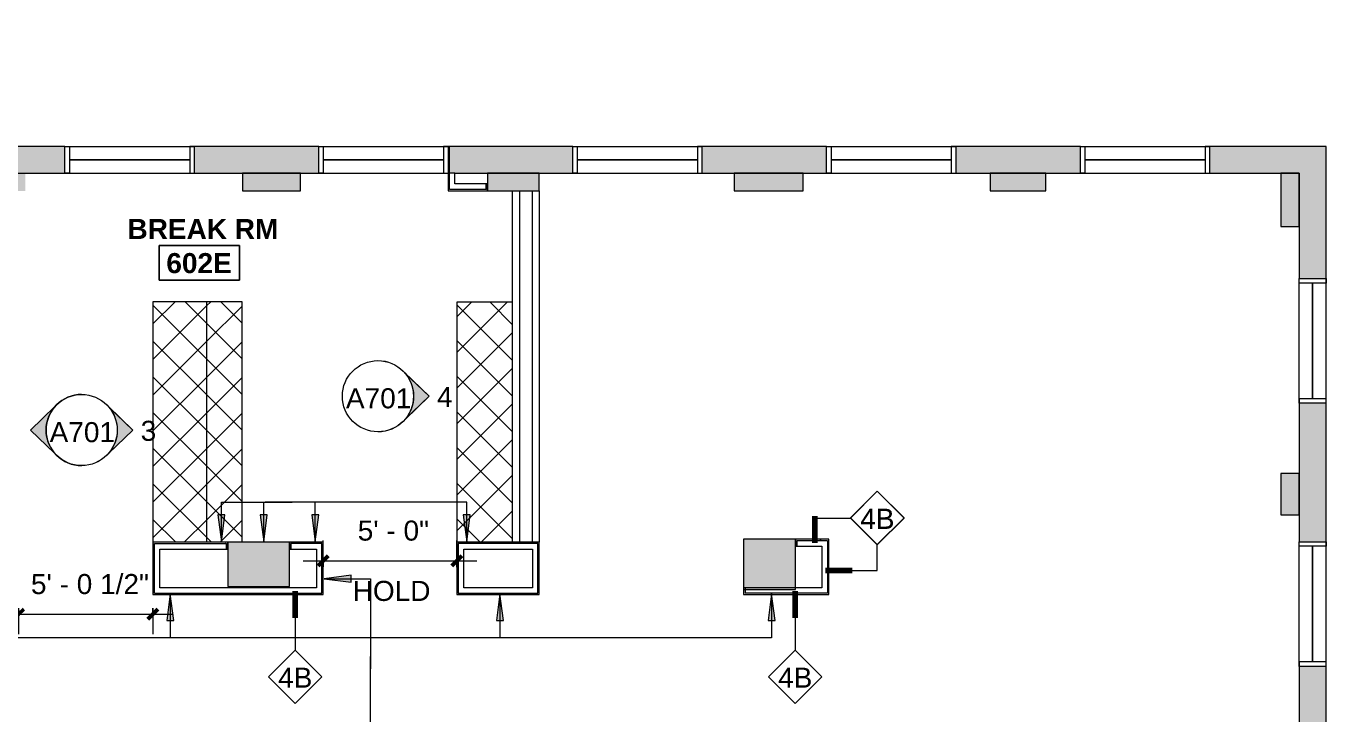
# Model space of a CAD drawing. Header units: inches. Extents: x 920 to 3279, y -557 to 1354.
# Drawn here: x 2695 to 3279, y 461 to 771 of the extents above; entities that cross this region are included whole.
import ezdxf

# ---------------------------------------------------------------- set-up
doc = ezdxf.new("R2010")
doc.units = ezdxf.units.IN
doc.header["$MEASUREMENT"] = 0
for name, color, linetype, lineweight in [('1600 K ST 6th Floor-Clean-REVISED_dwg', 8, 'Continuous', 9), ('A-ANNO-DIMS', 211, 'Continuous', 9), ('A-ANNO-DIMS-96', 211, 'Continuous', 9), ('A-AREA-IDEN', 2, 'Continuous', 9), ('A-COLS', 52, 'Continuous', 13), ('A-Glaz-Exst', 7, 'Continuous', 9), ('A-WALL', 113, 'Continuous', 13), ('A-WALL-IDEN', 211, 'Continuous', 9), ('A-WALL-PATT', 111, 'Continuous', 13), ('G-ANNO-SYMB', 111, 'Continuous', 9), ('G-ANNO-TEXT', 4, 'Continuous', 9), ('I-WALL', 2, 'Continuous', 13), ('Q-CASE', 31, 'Continuous', 9)]:
    doc.layers.add(name, color=color, linetype=linetype, lineweight=lineweight)
doc.styles.add('Arial', font='arial.ttf', dxfattribs={"height": 9})
doc.styles.add('Swis721 Lt BT_2', font='swissl.ttf', dxfattribs={"height": 9})
doc.styles.add('Swis721 Lt BT_B', font='', dxfattribs={"height": 9})
doc.styles.get('Swis721 Lt BT_B').set_extended_font_data('Swis721 Lt BT', bold=True)
doc.dimstyles.new('OTJ_-_3_32__Linear__1_2__Tolerance', dxfattribs={"dimscale": 12, "dimtxt": 9.497835, "dimasz": 0.375, "dimexe": 0.75, "dimexo": 0.5, "dimgap": 0.5, "dimtad": 1, "dimdec": 1, "dimrnd": 0.5, "dimzin": 3, "dimdsep": 46, "dimlunit": 4, "dimtxsty": 'Swis721 Lt BT_2', "dimblk1": 'OBLIQUE', "dimblk2": 'OBLIQUE', "dimsah": 1, "dimcen": 0.09, "dimdle": 0.75, "dimazin": 0, "dimtfac": 1, "dimtdec": 4, "dimtix": 1, "dimtmove": 0, "dimatfit": 3, "dimfxl": 1, "dimtvp": 1, "dimfrac": 2, "dimtolj": 1, "dimtzin": 0, "dimarcsym": 2})
pattern_1 = [(45, (0, 0), (-8.01223, 8.01223), []), (135, (0, 0), (-8.01223, -8.01223), [])]
pattern_2 = [(0, (1742.605, 0), (30.72, 7.68), [1.267, -21.773, 1.267, -21.773, -122.88]), (0, (1742.605, 0), (30.72, 7.68), [-46.08, 1.267, -44.813, 1.267, -21.773, -53.76]), (0, (1742.605, 0), (30.72, 7.68), [-115.2, 1.267, -14.093, 1.267, -37.133]), (120, (1754.125, 3.84), (-22.011075, 22.7643), [1.267, -21.773, 1.267, -21.773, -122.88]), (120, (1754.125, 3.84), (-22.011075, 22.7643), [-46.08, 1.267, -44.813, 1.267, -21.773, -53.76]), (120, (1754.125, 3.84), (-22.011075, 22.7643), [-115.2, 1.267, -14.093, 1.267, -37.133]), (240, (1757.965, 19.2), (-8.708925, -30.4443), [1.267, -21.773, 1.267, -21.773, -122.88]), (240, (1757.965, 19.2), (-8.708925, -30.4443), [-46.08, 1.267, -44.813, 1.267, -21.773, -53.76]), (240, (1757.965, 19.2), (-8.708925, -30.4443), [-115.2, 1.267, -14.093, 1.267, -37.133])]

# ---------------------------------------------------------------- blocks, each defined once
blk = doc.blocks.new('existing columns - existing columns-7228682-Level XX  CONSTRUCTION')
at = {"layer": 'A-COLS', "lineweight": 9}
h = blk.add_hatch(color=7, dxfattribs=at)
h.paths.add_polyline_path([(384.5, 264.85), (384.5, 284.85), (359.5, 284.85), (359.5, 264.85)], flags=0)
h.paths.add_polyline_path([(1273.33, 265.1), (1296.58, 265.1), (1296.58, 284.6), (1273.33, 284.6)], flags=0)
h.paths.add_polyline_path([(614.75, 265.1), (614.75, 284.6), (585.25, 284.6), (585.25, 265.1)], flags=0)
h.paths.add_polyline_path([(162.62, 265.35), (162.62, 284.85), (125.37, 284.85), (125.37, 265.35)], flags=0)
h.paths.add_polyline_path([(816.33, 265.6), (841.58, 265.6), (841.58, 284.1), (816.33, 284.1)], flags=0)
h.paths.add_polyline_path([(1043.14, 265.6), (1070.77, 265.6), (1070.77, 284.1), (1043.14, 284.1), (1043.14, 267.07)], flags=0)
h.paths.add_polyline_path([(1297.94, 517.56), (1297.94, 540.06), (1274.69, 540.06), (1274.69, 517.56)], flags=0)
h.paths.add_polyline_path([(1049.47, 518.87), (1070.77, 518.87), (1070.77, 538.75), (1043.14, 538.75), (1043.14, 518.87)], flags=0)
h.paths.add_polyline_path([(816.33, 520.1), (841.58, 520.1), (841.58, 538.22), (816.33, 538.22)], flags=0)
h.paths.add_polyline_path([(615, 520.1), (615, 539.97), (585, 539.97), (585, 520.1)], flags=0)
h.paths.add_polyline_path([(365.37, 522.37), (396.25, 522.37), (396.25, 540.6), (365.37, 540.6)], flags=0)
h.paths.add_polyline_path([(369, 759.02), (395, 759.02), (395, 770.52), (369, 770.52)], flags=0)
at = {"layer": 'A-COLS', "color": 8, "lineweight": 20}
for p, q in [((1070.77, 538.75), (1043.14, 538.75)), ((1043.14, 538.75), (1043.14, 518.87)), ((1070.77, 518.87), (1070.77, 538.75)), ((1297.94, 540.06), (1274.69, 540.06)), ((1274.69, 540.06), (1274.69, 517.56)), ((1297.94, 517.56), (1297.94, 540.06)), ((1043.14, 518.87), (1070.77, 518.87)), ((1274.69, 517.56), (1297.94, 517.56))]:
    blk.add_line(p, q, dxfattribs=at)
blk = doc.blocks.new('perimeter columns - perimeter columns-7228800-Level XX  CONSTRUCTION')
at = {"layer": 'A-COLS', "lineweight": 9}
h = blk.add_hatch(color=7, dxfattribs=at)
h.paths.add_polyline_path([(12, 84), (59, 84), (59, 94), (12, 94)], flags=0)
h.paths.add_polyline_path([(573.1, 84), (629, 84), (629, 94), (571, 94), (571, 84)], flags=0)
h.paths.add_polyline_path([(743.95, 84), (743.95, 94), (685, 94), (685, 84)], flags=0)
h.paths.add_polyline_path([(173, 84), (173, 94), (115, 94), (115, 84)], flags=0)
h.paths.add_polyline_path([(1390.51, 84), (1421.51, 84), (1426.24, 85.3), (1422.09, 94), (1390.51, 94)], flags=0)
h.paths.add_polyline_path([(229, 84), (287, 84), (287, 94), (229, 94)], flags=0)
h.paths.add_polyline_path([(953.95, 84), (953.95, 94), (931.95, 94), (931.95, 84), (953.33, 84)], flags=0)
h.paths.add_polyline_path([(457, 84), (515, 84), (515, 94), (457, 94)], flags=0)
h.paths.add_polyline_path([(343, 84), (401, 84), (401, 94), (343, 94)], flags=0)
h.paths.add_polyline_path([(1079.95, 84), (1079.95, 94), (1056.95, 94), (1056.95, 84)], flags=0)
h.paths.add_polyline_path([(1159.95, 84), (1184.95, 84), (1184.95, 94), (1159.95, 94)], flags=0)
h.paths.add_polyline_path([(1287.95, 84), (1305.95, 84), (1305.95, 94), (1287.95, 94)], flags=0)
h.paths.add_polyline_path([(838.95, 84), (838.95, 94), (819.95, 94), (819.95, 84), (838.33, 84)], flags=0)
h.paths.add_polyline_path([(1523.01, 178.61), (1524.2, 182.34), (1524.2, 206.47), (1515.95, 206.47), (1515.95, 182.29), (1519.44, 180.47)], flags=0)
h.paths.add_polyline_path([(1524.2, 318.22), (1524.2, 348.22), (1515.95, 348.22), (1515.95, 318.22)], flags=0)
h.paths.add_polyline_path([(1524.2, 436.04), (1524.2, 456.04), (1515.95, 456.04), (1515.95, 436.04)], flags=0)
h.paths.add_polyline_path([(1524.2, 551.04), (1524.2, 569.54), (1515.95, 569.54), (1515.95, 551.04)], flags=0)
h.paths.add_polyline_path([(1515.95, 680.5), (1524.2, 680.5), (1524.2, 704.5), (1515.95, 704.5)], flags=0)
h.paths.add_polyline_path([(722.81, 696.5), (739.8, 696.5), (739.8, 704.5), (722.81, 704.5)], flags=0)
h.paths.add_polyline_path([(946.41, 696.5), (952.2, 696.5), (952.2, 704.5), (932.2, 704.5), (932.2, 696.5)], flags=0)
h.paths.add_polyline_path([(833.7, 696.5), (833.7, 704.5), (815.2, 704.5), (815.2, 696.5)], flags=0)
h.paths.add_polyline_path([(574.9, 696.5), (574.9, 704.5), (560.9, 704.5), (560.9, 769.75), (547.9, 769.75), (547.9, 696.5), (573.1, 696.5)], flags=0)
h.paths.add_polyline_path([(1270.45, 696.5), (1301.45, 696.5), (1301.45, 704.5), (1270.45, 704.5)], flags=0)
h.paths.add_polyline_path([(1385.45, 696.5), (1410.45, 696.5), (1410.45, 704.5), (1385.45, 704.5)], flags=0)
h.paths.add_polyline_path([(1179.83, 696.5), (1182.95, 696.5), (1182.95, 704.5), (1159.7, 704.5), (1159.7, 696.5), (1174.08, 696.5)], flags=0)
h.paths.add_polyline_path([(1049.7, 696.5), (1075.7, 696.5), (1075.7, 704.5), (1049.7, 704.5)], flags=0)
at = {"layer": 'A-COLS', "color": 8, "lineweight": 20}
for p, q in [((1075.7, 704.5), (1049.7, 704.5)), ((1049.7, 704.5), (1049.7, 696.5)), ((1075.7, 696.5), (1075.7, 704.5)), ((1182.95, 704.5), (1159.7, 704.5)), ((1159.7, 704.5), (1159.7, 696.5)), ((1182.95, 696.5), (1182.95, 704.5)), ((1301.45, 704.5), (1270.45, 704.5)), ((1270.45, 704.5), (1270.45, 696.5)), ((1301.45, 696.5), (1301.45, 704.5)), ((1410.45, 704.5), (1385.45, 704.5)), ((1385.45, 704.5), (1385.45, 696.5)), ((1410.45, 696.5), (1410.45, 704.5)), ((1515.95, 704.5), (1515.95, 680.5)), ((1524.2, 704.5), (1515.95, 704.5)), ((1524.2, 680.5), (1524.2, 704.5)), ((1049.7, 696.5), (1075.7, 696.5)), ((1159.7, 696.5), (1182.95, 696.5)), ((1270.45, 696.5), (1301.45, 696.5)), ((1385.45, 696.5), (1410.45, 696.5)), ((1515.95, 680.5), (1524.2, 680.5)), ((1524.2, 569.54), (1515.95, 569.54)), ((1515.95, 569.54), (1515.95, 551.04)), ((1524.2, 551.04), (1524.2, 569.54)), ((1515.95, 551.04), (1524.2, 551.04))]:
    blk.add_line(p, q, dxfattribs=at)
blk = doc.blocks.new('SUITE 602 BAR - SUITE 602 BAR-7287347-Level XX  CONSTRUCTION')
at = {"layer": 'Q-CASE'}
h = blk.add_hatch(dxfattribs=at)
h.set_pattern_fill('FP_1', color=256, style=0, pattern_type=2)
h.set_pattern_definition(pattern_1)
h.paths.add_polyline_path([(1033.47, 538.75), (1033.47, 646.75), (1009.47, 646.75), (1009.47, 538.75), (1010.09, 538.75)], flags=0)
h = blk.add_hatch(dxfattribs=at)
h.set_pattern_fill('FP_1', color=256, style=0, pattern_type=2)
h.set_pattern_definition(pattern_1)
h.paths.add_polyline_path([(1034.47, 538.75), (1049.47, 538.75), (1049.47, 646.75), (1033.47, 646.75), (1033.47, 538.75)], flags=0)
for p, q in [((1033.47, 646.75), (1009.47, 646.75)), ((1009.47, 646.75), (1009.47, 538.75)), ((1049.47, 646.75), (1033.47, 646.75)), ((1033.47, 646.75), (1033.47, 538.75)), ((1049.47, 538.75), (1049.47, 646.75))]:
    blk.add_line(p, q, dxfattribs=at)
blk = doc.blocks.new('C-Counter Top - ADJ HEIGHT-7564779-Level XX  CONSTRUCTION')
at = {"layer": 'Q-CASE'}
h = blk.add_hatch(dxfattribs=at)
h.set_pattern_fill('FP_12', color=256, style=0, pattern_type=2)
h.set_pattern_definition([(135, (599.237, -1170.955), (-8.01223, -8.01223), []), (225, (599.237, -1170.955), (8.01223, -8.01223), [])])
h.paths.add_polyline_path([(60.49, -21.87), (60.49, 0), (-47.26, 0), (-47.26, -25), (60.49, -25), (60.49, -24.37)], flags=0)
for p, q in [((-47.26, 0), (-47.26, -25)), ((-47.26, -25), (60.49, -25))]:
    blk.add_line(p, q, dxfattribs=at)
blk = doc.blocks.new('1600 K ST 6th Floor-Clean-REVISED_dwg-7023626-Level XX  CONSTRUCTION')
at = {"layer": 'A-Glaz-Exst'}
for p, q in [((969.95, 716.5), (1027.95, 716.5)), ((1083.95, 716.5), (1141.95, 716.5)), ((1197.95, 716.5), (1255.95, 716.5)), ((1311.95, 716.5), (1369.95, 716.5)), ((1425.95, 716.5), (1483.95, 716.5)), ((971.95, 704.5), (969.95, 704.5)), ((969.95, 704.5), (1027.95, 704.5)), ((1025.95, 704.5), (1027.95, 704.5)), ((1085.95, 704.5), (1083.95, 704.5)), ((1083.95, 704.5), (1141.95, 704.5)), ((1139.95, 704.5), (1141.95, 704.5)), ((1199.95, 704.5), (1197.95, 704.5)), ((1197.95, 704.5), (1255.95, 704.5)), ((1253.95, 704.5), (1255.95, 704.5)), ((1313.95, 704.5), (1311.95, 704.5)), ((1311.95, 704.5), (1369.95, 704.5)), ((1367.95, 704.5), (1369.95, 704.5)), ((1427.95, 704.5), (1425.95, 704.5)), ((1425.95, 704.5), (1483.95, 704.5)), ((1481.95, 704.5), (1483.95, 704.5)), ((1524.2, 655.12), (1524.2, 657.12)), ((1524.2, 601.12), (1524.2, 657.12)), ((1536.2, 601.12), (1536.2, 657.12)), ((1524.2, 603.12), (1524.2, 601.12)), ((1524.2, 537), (1524.2, 539)), ((1524.2, 483), (1524.2, 539)), ((1536.2, 483), (1536.2, 539)), ((1524.2, 485), (1524.2, 483))]:
    blk.add_line(p, q, dxfattribs=at)
at = {"layer": 'A-Glaz-Exst', "flags": 128}
for points in [[(969.95, 716.5), (971.95, 716.5), (971.95, 704.5)], [(1027.95, 716.5), (1025.95, 716.5), (1025.95, 704.5)], [(1083.95, 716.5), (1085.95, 716.5), (1085.95, 704.5)], [(1141.95, 716.5), (1139.95, 716.5), (1139.95, 704.5)], [(1197.95, 716.5), (1199.95, 716.5), (1199.95, 704.5)], [(1255.95, 716.5), (1253.95, 716.5), (1253.95, 704.5)], [(1311.95, 716.5), (1313.95, 716.5), (1313.95, 704.5)], [(1369.95, 716.5), (1367.95, 716.5), (1367.95, 704.5)], [(1425.95, 716.5), (1427.95, 716.5), (1427.95, 704.5)], [(1483.95, 716.5), (1481.95, 716.5), (1481.95, 704.5)], [(1025.95, 710.5), (1025.95, 710.5), (971.96, 710.5), (971.95, 710.5), (1025.95, 710.5), (1025.95, 710.5), (971.95, 710.5), (971.95, 710.5)], [(1139.95, 710.5), (1139.95, 710.5), (1085.96, 710.5), (1085.95, 710.5), (1139.95, 710.5), (1139.95, 710.5), (1085.95, 710.5), (1085.95, 710.5)], [(1199.95, 710.5), (1199.95, 710.5), (1253.95, 710.5), (1253.95, 710.5), (1199.95, 710.5), (1199.96, 710.5), (1253.95, 710.5)], [(1313.95, 710.5), (1313.95, 710.5), (1367.95, 710.5), (1367.95, 710.5), (1313.95, 710.5), (1313.96, 710.5), (1367.95, 710.5)], [(1481.95, 710.5), (1481.95, 710.5), (1427.96, 710.5), (1427.95, 710.5), (1481.95, 710.5), (1481.95, 710.5), (1427.95, 710.5), (1427.95, 710.5)], [(1536.2, 657.12), (1536.2, 655.12), (1524.2, 655.12)], [(1530.2, 603.12), (1530.2, 603.12), (1530.2, 655.12), (1530.2, 655.12), (1530.2, 603.12), (1530.2, 603.13), (1530.2, 655.12)], [(1536.2, 601.12), (1536.2, 603.12), (1524.2, 603.12)], [(1536.2, 539), (1536.2, 537), (1524.2, 537)], [(1530.2, 537), (1530.2, 537), (1530.2, 485)], [(1530.2, 485), (1530.2, 537), (1530.2, 537), (1530.2, 485), (1530.2, 485)], [(1536.2, 483), (1536.2, 485), (1524.2, 485)]]:
    blk.add_lwpolyline(points, dxfattribs=at)
blk = doc.blocks.new('Elevation - Filled Arrow 2-347888-Level XX  CONSTRUCTION')
at = {"layer": 'G-ANNO-SYMB'}
blk.add_circle((0, 0), 0.1664, dxfattribs=at)
blk = doc.blocks.new('Elevation - Filled Arrow-151867-Level XX  CONSTRUCTION')
at = {"layer": 'G-ANNO-SYMB'}
h = blk.add_hatch(color=256, dxfattribs=at)
edge = h.paths.add_edge_path(flags=0)
edge.add_line((0, 0.2393), (0.1103, 0.1247))
edge.add_arc((-0.0002, -0.0002), 0.1667, 48.49802, 130.55707)
edge.add_line((-0.1085, 0.1265), (0, 0.2393))
for p, q in [((0, 0.2393), (-0.1085, 0.1265)), ((-0.1084, 0.1266), (0, 0.2393)), ((0, 0.2393), (-0.1084, 0.1266)), ((0, 0.2393), (0.11, 0.1249)), ((0.1103, 0.1247), (0, 0.2393))]:
    blk.add_line(p, q, dxfattribs=at)
blk.add_arc((-0.0002, -0.0002), 0.1667, 48.49802, 130.55707, dxfattribs=at)
blk.add_ellipse((-0.0002, -0.0001), major_axis=(-0.1667, 0), ratio=0.999376, start_param=3.141593, end_param=6.283185, dxfattribs=at)
blk = doc.blocks.new('Room Tag - Room Name and Number-3379422-Level XX  CONSTRUCTION')
at = {"layer": 'A-AREA-IDEN'}
for p, q in [((-0.1881, -0.1636), (-0.1881, -0.0018)), ((-0.1881, -0.0018), (0.1869, -0.0018)), ((0.1869, -0.0018), (-0.1881, -0.0018)), ((-0.1881, -0.0018), (-0.1881, -0.1636)), ((0.1869, -0.0018), (0.1869, -0.1636)), ((0.1869, -0.1636), (0.1869, -0.0018)), ((0.1869, -0.1636), (-0.1881, -0.1636)), ((-0.1881, -0.1636), (0.1869, -0.1636))]:
    blk.add_line(p, q, dxfattribs=at)
blk = doc.blocks.new('DIMBLOCK11-Level XX  CONSTRUCTION')
at = {"layer": 'A-ANNO-DIMS-96', "transparency": 16777216}
for p, q in [((2691.76, 509.22), (2691.76, 497.46)), ((2691.76, 506.46), (2691.76, 509.22)), ((2752.07, 509.22), (2752.07, 497.46)), ((2752.07, 506.46), (2752.07, 509.22)), ((2682.76, 506.46), (2761.07, 506.46))]:
    blk.add_line(p, q, dxfattribs=at)
at = {"layer": 'A-ANNO-DIMS-96', "lineweight": 50, "transparency": 16777216}
for p, q in [((2691.76, 506.46), (2694.01, 508.71)), ((2752.07, 506.46), (2754.32, 508.71)), ((2691.76, 506.46), (2689.51, 504.21)), ((2752.07, 506.46), (2749.82, 504.21))]:
    blk.add_line(p, q, dxfattribs=at)
at = {"layer": 'A-ANNO-DIMS-96', "color": 0, "transparency": 16777216, "insert": (2697.27, 524.48), "char_height": 9, "width": 59.1579, "attachment_point": 1, "line_spacing_factor": 1.005062, "style": 'Swis721 Lt BT_2'}
blk.add_mtext('5\' - 0 1/2"', dxfattribs=at)
blk = doc.blocks.new('_Oblique')
at = {"color": 0, "linetype": 'ByBlock', "lineweight": -2}
blk.add_line((-0.5, -0.5), (0.5, 0.5), dxfattribs=at)
blk = doc.blocks.new('Wall Tag - 1_4_-62626-Level XX  CONSTRUCTION')
at = {"layer": 'A-WALL-IDEN'}
for p, q in [((-0.125, 0), (0, 0.125)), ((0, 0.125), (0.125, 0)), ((-0.125, 0), (0, -0.125)), ((0, -0.125), (0.125, 0))]:
    blk.add_line(p, q, dxfattribs=at)
blk = doc.blocks.new('DIMBLOCK17-Level XX  CONSTRUCTION')
at = {"layer": 'A-ANNO-DIMS-96', "transparency": 16777216}
for p, q in [((2828.56, 527.64), (2828.56, 539.46)), ((2888.56, 527.64), (2888.56, 539.46)), ((2819.56, 530.46), (2897.56, 530.46)), ((2828.56, 530.46), (2828.56, 527.64)), ((2888.56, 530.46), (2888.56, 527.64))]:
    blk.add_line(p, q, dxfattribs=at)
at = {"layer": 'A-ANNO-DIMS-96', "lineweight": 50, "transparency": 16777216}
for p, q in [((2828.56, 530.46), (2830.81, 532.71)), ((2888.56, 530.46), (2890.81, 532.71)), ((2828.56, 530.46), (2826.31, 528.21)), ((2888.56, 530.46), (2886.31, 528.21))]:
    blk.add_line(p, q, dxfattribs=at)
at = {"layer": 'A-ANNO-DIMS-96', "color": 0, "transparency": 16777216, "char_height": 9, "attachment_point": 1, "line_spacing_factor": 1.005062, "style": 'Swis721 Lt BT_2'}
for s, insert, width in [('5\' - 0"', (2844.01, 548.48), 34.9159), ('HOLD', (2841.75, 521.4), 40.3432)]:
    blk.add_mtext(s, dxfattribs=dict(at, insert=insert, width=width))

msp = doc.modelspace()

# ---------------------------------------------------------------- hatches: boundary and pattern name
at = {"layer": 'A-WALL-PATT', "lineweight": 9}
for points in [[(2661.68, 704.5), (2712.56, 704.5), (2712.56, 716.5), (2657.18, 716.5), (2657.18, 704.5), (2659.68, 704.5)], [(2770.56, 704.5), (2826.56, 704.5), (2826.56, 716.5), (2770.56, 716.5)], [(2887.68, 704.5), (2940.56, 704.5), (2940.56, 716.5), (2885.18, 716.5), (2885.18, 704.5)], [(3008.19, 704.5), (3054.56, 704.5), (3054.56, 716.5), (2998.56, 716.5), (2998.56, 704.5)], [(3168.56, 704.5), (3168.56, 716.5), (3112.56, 716.5), (3112.56, 704.5)], [(3278.81, 704.5), (3278.81, 716.5), (3226.56, 716.5), (3226.56, 704.5), (3266.81, 704.5)], [(3278.81, 657.12), (3278.81, 704.5), (3266.81, 704.5), (3266.81, 657.12)], [(3278.81, 539), (3278.81, 601.12), (3266.81, 601.12), (3266.81, 539)], [(3266.81, 421.8), (3278.81, 421.8), (3278.81, 483), (3266.81, 483), (3266.81, 424.1)]]:
    msp.add_hatch(color=7, dxfattribs=at).paths.add_polyline_path(points, flags=0)
h = msp.add_hatch(dxfattribs=at)
h.set_pattern_fill('FP_2', color=256, style=0, pattern_type=2)
h.set_pattern_definition(pattern_2)
h.paths.add_polyline_path([(2884.56, 696.5), (2885.18, 696.5), (2885.18, 716.5), (2884.56, 716.5), (2884.56, 697.12)], flags=0)
h = msp.add_hatch(dxfattribs=at)
h.set_pattern_fill('FP_2', color=256, style=0, pattern_type=2)
h.set_pattern_definition(pattern_2)
h.paths.add_polyline_path([(2785.75, 535.62), (2785.75, 538.75), (2752.07, 538.75), (2752.07, 538.12), (2785.12, 538.12), (2785.12, 535.62)], flags=0)
h = msp.add_hatch(dxfattribs=at)
h.set_pattern_fill('FP_2', color=256, style=0, pattern_type=2)
h.set_pattern_definition(pattern_2)
h.paths.add_polyline_path([(2889.18, 515.85), (2889.18, 538.75), (2888.56, 538.75), (2888.56, 515.85), (2888.82, 515.85)], flags=0)
h = msp.add_hatch(dxfattribs=at)
h.set_pattern_fill('FP_2', color=256, style=0, pattern_type=2)
h.set_pattern_definition(pattern_2)
h.paths.add_polyline_path([(2892.05, 538.12), (2922.43, 538.12), (2922.43, 538.75), (2889.18, 538.75), (2889.18, 538.12), (2891.68, 538.12)], flags=0)
h = msp.add_hatch(dxfattribs=at)
h.set_pattern_fill('FP_2', color=256, style=0, pattern_type=2)
h.set_pattern_definition(pattern_2)
h.paths.add_polyline_path([(2925.56, 515.22), (2925.56, 538.75), (2922.43, 538.75), (2922.43, 538.12), (2924.93, 538.12), (2924.93, 515.85), (2922.43, 515.85), (2922.43, 515.22), (2924.93, 515.22)], flags=0)
h = msp.add_hatch(dxfattribs=at)
h.set_pattern_fill('FP_2', color=256, style=0, pattern_type=2)
h.set_pattern_definition(pattern_2)
h.paths.add_polyline_path([(3041.17, 536.94), (3041.17, 539.44), (3054.93, 539.44), (3054.92, 540.06), (3040.54, 540.06), (3040.54, 536.94)], flags=0)
h = msp.add_hatch(dxfattribs=at)
h.set_pattern_fill('FP_2', color=256, style=0, pattern_type=2)
h.set_pattern_definition(pattern_2)
h.paths.add_polyline_path([(2776.07, 515.22), (2827.93, 515.22), (2827.93, 515.85), (2752.07, 515.85), (2752.07, 515.22), (2755.2, 515.22)], flags=0)
at = {"layer": 'G-ANNO-TEXT'}
for points in [[(2782.8, 539), (2784.38, 551), (2781.22, 551)], [(2801.8, 539), (2803.38, 551), (2800.22, 551)], [(2824.95, 539), (2826.53, 551), (2823.37, 551)], [(2892.95, 539), (2894.53, 551), (2891.37, 551)], [(2829, 522.36), (2841, 520.78), (2841, 523.94)], [(2759.84, 515.58), (2758.26, 503.58), (2761.42, 503.58)], [(2907.84, 515.58), (2906.26, 503.58), (2909.42, 503.58)], [(3029.84, 515.58), (3028.26, 503.58), (3031.42, 503.58)]]:
    msp.add_hatch(color=7, dxfattribs=at).paths.add_polyline_path(points, flags=0)

# ---------------------------------------------------------------- linework, layer by layer
at = {"layer": 'A-WALL', "color": 8, "lineweight": 20}
for p, q in [((2712.56, 716.5), (2656.56, 716.5)), ((2712.56, 704.5), (2712.56, 716.5)), ((2826.56, 716.5), (2770.56, 716.5)), ((2770.56, 716.5), (2770.56, 704.5)), ((2826.56, 704.5), (2826.56, 716.5)), ((2940.56, 716.5), (2884.56, 716.5)), ((2884.56, 716.5), (2884.56, 704.5)), ((2940.56, 704.5), (2940.56, 716.5)), ((3054.56, 716.5), (2998.56, 716.5)), ((2998.56, 716.5), (2998.56, 704.5)), ((3054.56, 704.5), (3054.56, 716.5)), ((3168.56, 716.5), (3112.56, 716.5)), ((3112.56, 716.5), (3112.56, 704.5)), ((3168.56, 704.5), (3168.56, 716.5)), ((3278.81, 716.5), (3226.56, 716.5)), ((3226.56, 716.5), (3226.56, 704.5)), ((3278.81, 657.12), (3278.81, 716.5)), ((2664.81, 704.5), (2712.56, 704.5)), ((2770.56, 704.5), (2826.56, 704.5)), ((2887.68, 704.5), (2940.56, 704.5)), ((2998.56, 704.5), (3054.56, 704.5)), ((3112.56, 704.5), (3168.56, 704.5)), ((3226.56, 704.5), (3266.81, 704.5)), ((3266.81, 704.5), (3266.81, 657.12)), ((3266.81, 657.12), (3278.81, 657.12)), ((3266.81, 601.12), (3266.81, 539)), ((3278.81, 601.12), (3266.81, 601.12)), ((3278.81, 539), (3278.81, 601.12)), ((3266.81, 539), (3278.81, 539)), ((3266.81, 483), (3266.81, 421.8)), ((3278.81, 483), (3266.81, 483)), ((3278.81, 421.8), (3278.81, 483))]:
    msp.add_line(p, q, dxfattribs=at)
at = {"layer": 'A-WALL'}
for p, q in [((2885.18, 697.12), (2885.18, 716.5)), ((2887.68, 704.5), (2885.18, 704.5)), ((2901.68, 697.12), (2885.18, 697.12)), ((2901.68, 697.12), (2901.68, 699.62)), ((2752.7, 538.12), (2785.12, 538.12)), ((2752.7, 515.85), (2752.7, 538.12)), ((2785.12, 535.62), (2785.12, 538.12)), ((2827.93, 538.12), (2814, 538.12)), ((2814, 538.12), (2814, 535.62)), ((2827.93, 515.85), (2827.93, 538.12)), ((2889.18, 538.12), (2889.18, 515.85)), ((2924.93, 538.12), (2889.18, 538.12)), ((2922.43, 538.75), (2922.43, 538.12)), ((2924.93, 515.85), (2924.93, 538.12)), ((3054.93, 539.44), (3041.17, 539.44)), ((3041.17, 539.44), (3041.17, 536.94)), ((3054.93, 539.44), (3054.93, 515.85)), ((2752.7, 515.85), (2827.93, 515.85)), ((2889.18, 515.85), (2924.93, 515.85)), ((2922.43, 515.85), (2922.43, 515.22)), ((3017.92, 518.35), (3017.92, 515.85)), ((3054.93, 515.85), (3017.92, 515.85))]:
    msp.add_line(p, q, dxfattribs=at)
at = {"layer": 'A-WALL-IDEN', "lineweight": 90}
for p, q in [((3049.23, 538.5), (3049.23, 550.5)), ((3054, 526.02), (3066, 526.02)), ((2815.92, 516.79), (2815.92, 504.79)), ((3040.43, 516.79), (3040.43, 504.79))]:
    msp.add_line(p, q, dxfattribs=at)
at = {"layer": 'A-WALL-IDEN'}
for p, q in [((3049.23, 549.61), (3065.33, 549.61)), ((3049.23, 538.5), (3049.23, 549.61)), ((3077.33, 526.02), (3077.33, 537.71)), ((3054, 526.02), (3077.33, 526.02)), ((2815.92, 516.79), (2815.92, 490.33)), ((3040.43, 516.79), (3040.43, 490.33))]:
    msp.add_line(p, q, dxfattribs=at)
at = {"layer": 'G-ANNO-TEXT', "color": 7}
for p, q in [((2782.8, 556.79), (2801.67, 556.79)), ((2782.8, 539), (2782.8, 556.79)), ((2801.8, 556.79), (2814.54, 556.79)), ((2801.8, 539), (2801.8, 556.79)), ((2892.95, 556.79), (2802.42, 556.79)), ((2824.95, 556.79), (2812.2, 556.79)), ((2824.95, 539), (2824.95, 556.79)), ((2892.95, 539), (2892.95, 556.79)), ((2784.38, 551), (2781.22, 551)), ((2781.22, 551), (2782.8, 539)), ((2782.8, 539), (2784.38, 551)), ((2803.38, 551), (2800.22, 551)), ((2800.22, 551), (2801.8, 539)), ((2801.8, 539), (2803.38, 551)), ((2826.53, 551), (2823.37, 551)), ((2823.37, 551), (2824.95, 539)), ((2824.95, 539), (2826.53, 551)), ((2894.53, 551), (2891.37, 551)), ((2891.37, 551), (2892.95, 539)), ((2892.95, 539), (2894.53, 551)), ((2841, 523.94), (2829, 522.36)), ((2829, 522.36), (2841, 520.78)), ((2829, 522.36), (2849.77, 522.36)), ((2841, 520.78), (2841, 523.94)), ((2849.77, 522.36), (2849.73, 481.96)), ((2759.84, 515.58), (2758.26, 503.58)), ((2761.42, 503.58), (2759.84, 515.58)), ((2759.84, 515.58), (2759.84, 495.85)), ((2907.84, 515.58), (2906.26, 503.58)), ((2909.42, 503.58), (2907.84, 515.58)), ((2907.84, 515.58), (2907.84, 495.85)), ((3029.84, 515.58), (3028.26, 503.58)), ((3031.42, 503.58), (3029.84, 515.58)), ((3029.84, 515.58), (3029.84, 495.85)), ((2758.26, 503.58), (2761.42, 503.58)), ((2906.26, 503.58), (2909.42, 503.58)), ((3028.26, 503.58), (3031.42, 503.58)), ((2759.84, 495.85), (2657.69, 495.85)), ((2907.84, 495.85), (2740.32, 495.85)), ((3029.84, 495.85), (2894.59, 495.85)), ((2849.74, 447.02), (2849.74, 487.42))]:
    msp.add_line(p, q, dxfattribs=at)
at = {"layer": 'I-WALL'}
for p, q in [((2884.56, 704.5), (2884.56, 696.5)), ((2887.68, 699.62), (2887.68, 704.5)), ((2884.56, 696.5), (2902.31, 696.5)), ((2902.31, 699.62), (2887.68, 699.62)), ((2902.31, 696.5), (2902.31, 699.62)), ((2785.75, 538.75), (2752.07, 538.75)), ((2752.07, 538.75), (2752.07, 515.22)), ((2785.75, 535.62), (2785.75, 538.75)), ((2828.56, 538.75), (2813.37, 538.75)), ((2813.37, 538.75), (2813.37, 535.62)), ((2828.56, 515.22), (2828.56, 538.75)), ((2888.56, 538.75), (2888.56, 515.22)), ((2925.56, 538.75), (2888.56, 538.75)), ((2925.56, 515.22), (2925.56, 538.75)), ((3055.56, 540.06), (3040.54, 540.06)), ((3040.54, 540.06), (3040.54, 536.94)), ((3055.56, 515.22), (3055.56, 540.06)), ((2755.2, 535.62), (2785.75, 535.62)), ((2755.2, 518.35), (2755.2, 535.62)), ((2813.37, 535.62), (2825.43, 535.62)), ((2825.43, 535.62), (2825.43, 518.35)), ((2891.68, 518.35), (2891.68, 535.62)), ((2891.68, 535.62), (2922.43, 535.62)), ((2922.43, 535.62), (2922.43, 518.35)), ((3040.54, 536.94), (3052.43, 536.94)), ((3052.43, 536.94), (3052.43, 518.35)), ((2752.07, 515.22), (2828.56, 515.22)), ((2825.43, 518.35), (2755.2, 518.35)), ((2888.56, 515.22), (2925.56, 515.22)), ((2922.43, 518.35), (2891.68, 518.35)), ((3052.43, 518.35), (3017.29, 518.35)), ((3017.29, 518.35), (3017.29, 515.22)), ((3017.29, 515.22), (3055.56, 515.22))]:
    msp.add_line(p, q, dxfattribs=at)
at = {"layer": 'I-WALL', "lineweight": 9}
for p, q in [((2913.56, 538.75), (2913.56, 696.5)), ((2913.56, 696.5), (2916.68, 696.5)), ((2916.68, 696.5), (2916.68, 538.75)), ((2922.43, 538.75), (2922.43, 696.5)), ((2922.43, 696.5), (2925.56, 696.5)), ((2925.56, 696.5), (2925.56, 538.75))]:
    msp.add_line(p, q, dxfattribs=at)

# ---------------------------------------------------------------- block references
at = {"layer": '1600 K ST 6th Floor-Clean-REVISED_dwg', "color": 7}
msp.add_blockref('1600 K ST 6th Floor-Clean-REVISED_dwg-7023626-Level XX  CONSTRUCTION', (1742.61, 0), dxfattribs=at)
at = {"layer": 'A-AREA-IDEN', "xscale": 95.99999999999994, "yscale": 95.99999999999994, "zscale": 95.99999999999994}
msp.add_blockref('Room Tag - Room Name and Number-3379422-Level XX  CONSTRUCTION', (2772.98, 672.17), dxfattribs=at)
at = {"layer": 'A-COLS', "lineweight": 9}
for name in ['perimeter columns - perimeter columns-7228800-Level XX  CONSTRUCTION', 'existing columns - existing columns-7228682-Level XX  CONSTRUCTION']:
    msp.add_blockref(name, (1742.61, 0), dxfattribs=at)
at = {"layer": 'A-WALL-IDEN', "xscale": 95.99999999999994, "yscale": 95.99999999999994, "zscale": 95.99999999999994}
for p in [(3077.33, 549.71), (3077.33, 549.61), (2815.92, 478.33), (3040.43, 478.33)]:
    msp.add_blockref('Wall Tag - 1_4_-62626-Level XX  CONSTRUCTION', p, dxfattribs=at)
at = {"layer": 'G-ANNO-SYMB', "xscale": 95.99999999999994, "yscale": 95.99999999999994, "zscale": 95.99999999999994}
for p in [(2853.09, 604.32), (2720.04, 589.13)]:
    msp.add_blockref('Elevation - Filled Arrow 2-347888-Level XX  CONSTRUCTION', p, dxfattribs=at)
at = {"layer": 'G-ANNO-SYMB', "extrusion": (0, 0, -1), "xscale": 95.99999999999994, "yscale": 95.99999999999994, "zscale": 95.99999999999994}
for p, rotation in [((-2853.09, 604.32), 90.00000000000053), ((-2720.04, 589.13), 89.9999999999998)]:
    msp.add_blockref('Elevation - Filled Arrow-151867-Level XX  CONSTRUCTION', p, dxfattribs=dict(at, rotation=rotation))
at = {"layer": 'G-ANNO-SYMB', "xscale": 95.99999999999994, "yscale": 95.99999999999994, "zscale": 95.99999999999994, "rotation": 90}
msp.add_blockref('Elevation - Filled Arrow-151867-Level XX  CONSTRUCTION', (2720.04, 589.13), dxfattribs=at)
at = {"layer": 'Q-CASE'}
msp.add_blockref('SUITE 602 BAR - SUITE 602 BAR-7287347-Level XX  CONSTRUCTION', (1742.61, 0), dxfattribs=at)
at = {"layer": 'Q-CASE', "rotation": 269.9999999999998}
msp.add_blockref('C-Counter Top - ADJ HEIGHT-7564779-Level XX  CONSTRUCTION', (2913.56, 599.24), dxfattribs=at)

# ---------------------------------------------------------------- texts
at = {"layer": 'A-AREA-IDEN', "char_height": 9, "attachment_point": 1, "style": 'Swis721 Lt BT_B'}
for s, insert, width in [('BREAK RM', (2740.62, 683.89), 78.174), ('602E', (2758.08, 668.57), 35.148)]:
    msp.add_mtext(s, dxfattribs=dict(at, insert=insert, width=width))
at = {"layer": 'A-WALL-IDEN', "char_height": 9, "width": 18.18, "attachment_point": 1, "style": 'Swis721 Lt BT_2'}
for insert in [(3069.67, 553.83), (3069.67, 553.73), (2808.26, 482.46), (3032.77, 482.46)]:
    msp.add_mtext('4B', dxfattribs=dict(at, insert=insert))
at = {"layer": 'G-ANNO-SYMB', "char_height": 9, "attachment_point": 1}
for s, insert, width, style in [('A701', (2838.72, 607.87), 35.754, 'Arial'), ('4', (2879.59, 608.47), 8.181, 'Swis721 Lt BT_2'), ('A701', (2705.67, 592.68), 35.754, 'Arial'), ('3', (2746.54, 593.28), 8.181, 'Swis721 Lt BT_2')]:
    msp.add_mtext(s, dxfattribs=dict(at, insert=insert, width=width, style=style))

# ---------------------------------------------------------------- dimensions: what is measured, and where the dimension line sits
at = {"layer": 'A-ANNO-DIMS'}
dim = msp.add_linear_dim(base=(2888.56, 530.46), p1=(2828.56, 533.64), p2=(2888.56, 533.64), text='<>\\XHOLD', dimstyle='OTJ_-_3_32__Linear__1_2__Tolerance', override={"dimpost": '<>', "dimfxl": 60}, dxfattribs=at)
dim.commit()
dim.dimension.update_dxf_attribs({"geometry": 'DIMBLOCK17-Level XX  CONSTRUCTION', "text_midpoint": (2858.56, 530.46)})
dim = msp.add_linear_dim(base=(2752.07, 506.46), p1=(2691.76, 515.22), p2=(2752.07, 515.22), dimstyle='OTJ_-_3_32__Linear__1_2__Tolerance', override={"dimpost": '<>', "dimfxl": 60.3125}, dxfattribs=at)
dim.commit()
dim.dimension.update_dxf_attribs({"geometry": 'DIMBLOCK11-Level XX  CONSTRUCTION', "text_midpoint": (2721.92, 517.6)})

doc.saveas('drawing.dxf')
